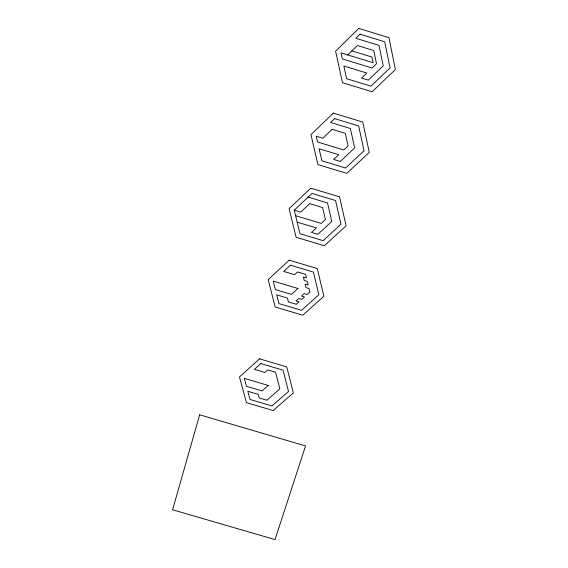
<?xml version="1.0" encoding="UTF-8"?>
<svg xmlns="http://www.w3.org/2000/svg" width="568" height="568" viewBox="0 0 568 568"><rect width="100%" height="100%" fill="white"/><g stroke="black" fill="none" stroke-linecap="round" stroke-linejoin="round"><path stroke-width="0.85" d="M347.737 54.918L357.378 45.497L373.758 50.524L376.506 63.737L372.068 68.018L342.305 58.902L340.992 52.845L373.148 62.707L371.962 57.041L351.869 50.879M294.274 210.174L312.059 193.447L335.56 200.547L340.977 224.246L323.149 240.654L299.947 233.675L294.274 210.174L300.699 212.112L309.716 203.656L322.596 207.54L325.386 219.546L321.239 223.394L295.601 215.677M308.168 197.11L327.516 202.954L331.797 221.477L317.874 234.35L311.491 232.426L316.355 227.917L297.163 222.145M199.652 414.789L172.587 509.78L275.026 539.6L305.548 445.951L199.652 414.789M358.791 28.4L335.589 51.191L342.49 82.708L372.154 91.775L395.413 69.53L388.952 37.673L358.791 28.4M360.013 34.201L355.845 38.283L379.034 45.404L383.237 65.796L368.334 80.123L361.639 78.079L366.843 73.059L343.853 66.016L346.608 78.711L370.968 86.158L390.038 67.883L384.699 41.791L360.013 34.201M333.359 113.103L310.973 134.637L317.902 164.606L346.821 173.368L369.278 152.345L362.753 122.056L333.359 113.103M334.595 118.62L330.576 122.475L350.385 128.503L354.638 147.9L340.267 161.447L333.736 159.466L338.755 154.716L319.109 148.759L321.886 160.829L345.628 168.029L364.031 150.754L358.656 125.94L334.595 118.62M332.117 129.327L322.809 138.23L316.234 136.235L317.555 141.986L343.796 149.952L348.077 145.905L345.294 133.338L332.117 129.327M310.824 188.178L289.14 208.626L296.091 237.268L324.349 245.759L346.097 225.787L339.529 196.855L310.824 188.178M289.211 260.165L268.195 279.598L275.161 306.99L302.779 315.226L323.866 296.24L317.264 268.572L289.211 260.165M290.454 265.199L283.709 271.426L294.551 274.671L297.533 271.93L305.591 274.344L306.45 277.901L303.397 276.985L304.263 280.535L307.316 281.451L308.175 284.994L305.123 284.085L305.982 287.621L309.035 288.53L309.887 292.058L307.174 294.515L304.136 293.606L301.438 296.056L304.476 296.965L301.771 299.414L298.74 298.505L296.049 300.948L299.08 301.856L296.389 304.292L288.416 301.913L287.451 298.058L276.694 294.842L278.902 303.575L301.58 310.341L318.861 294.742L313.422 272.079L290.454 265.199M297.944 288.487L291.476 294.387L275.359 289.574L273.222 281.096L297.944 288.487M259.59 358.848L239.476 376.932L246.441 402.655L273.187 410.543L293.372 392.871L286.741 366.9L259.59 358.848M260.833 363.577L254.379 369.363L264.873 372.473L267.727 369.924L275.523 372.232L279.832 388.867L266.917 400.255L259.193 397.969L258.234 394.355L247.818 391.274L250.026 399.474L271.98 405.957L288.523 391.437L283.063 370.166L260.833 363.577M268.274 385.445L262.082 390.94L246.484 386.325L244.339 378.366L268.274 385.445"/></g></svg>
